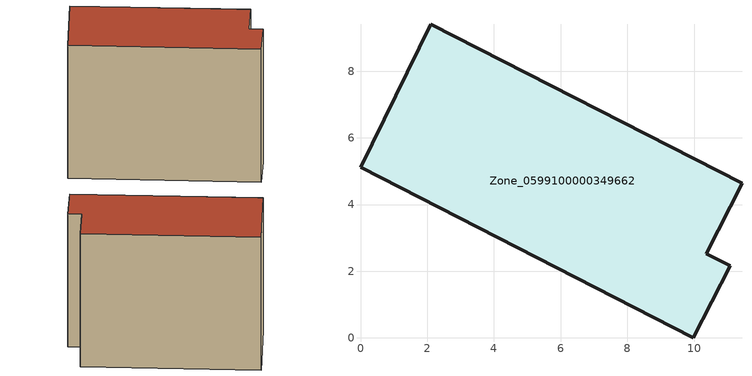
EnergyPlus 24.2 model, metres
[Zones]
Zone_0599100000349662
 floor ground (C_G): 0,5.11 2.11,9.41 11.44,4.64 10.36,2.53 11.08,2.16 9.97,0 z3.71
 wall outside (C_F): 11.08,2.16 10.36,2.53 11.44,4.64 2.11,9.41 0,5.11 9.97,0 11.08,2.16 z3.71:12.44
 roof outside (C_R): 0,5.11 9.97,0 11.08,2.16 10.36,2.53 11.44,4.64 2.11,9.41 z12.44
[BUILDING]
Pand.0599100000349662: North Axis=0; Terrain=City; Loads Convergence Tolerance Value=0.04; Temperature Convergence Tolerance Value=0.4; Solar Distribution=FullExterior; Maximum Number of Warmup Days=25; Minimum Number of Warmup Days=1
[Site:Location]
Rotterdam.The.Hague.AP_ZH_NLD Design_Conditions: Latitude=51.96; Longitude=4.45; Time Zone=1; Elevation=-4.5
[SITE:GROUNDTEMPERATURE:BUILDINGSURFACE]
18, 18, 18, 18, 18, 18, 18, 18, 18, 18, 18, 18
[MATERIAL] Thermal Absorptance=0.9; Solar Absorptance=0.7; Visible Absorptance=0.7
Name | Roughness | Thickness | Conductivity | Density | Specific Heat
G.TI.1992-2005 | MediumSmooth | 0.15 | 0.06 | 540 | 1210
F.TI.1992-2005 | Rough | 0.3 | 0.12 | 1920 | 840
R.TI.1992-2005 | MediumRough | 0.2 | 0.08 | 1500 | 1000
[CONSTRUCTION]
C_G: G.TI.1992-2005
C_F: F.TI.1992-2005
C_R: R.TI.1992-2005
[ZONE]
Zone_0599100000349662: Type=1; Multiplier=1; Ceiling Height=Autocalculate; Volume=Autocalculate; Floor Area=autocalculate; Part of Total Floor Area=Yes
[ZONEINFILTRATION:DESIGNFLOWRATE]
Infil_Zone_0599100000349662: Zone or ZoneList or Space or SpaceList=Zone_0599100000349662; Schedule=AlwaysOn; Design Flow Rate Calculation Method=Flow/Area; Flow Rate per Floor Area=0.0015; Constant Term Coefficient=1; Temperature Term Coefficient=0; Velocity Term Coefficient=0; Velocity Squared Term Coefficient=0
[HVACTEMPLATE:ZONE:IDEALLOADSAIRSYSTEM]
Zone_0599100000349662: Maximum Heating Supply Air Temperature=50; Minimum Cooling Supply Air Temperature=13; Maximum Heating Supply Air Humidity Ratio=0.0156; Minimum Cooling Supply Air Humidity Ratio=0.0077; Heating Limit=NoLimit; Cooling Limit=NoLimit; Dehumidification Control Type=ConstantSensibleHeatRatio; Cooling Sensible Heat Ratio=0.7; Dehumidification Setpoint=60; Humidification Control Type=None; Humidification Setpoint=30; Outdoor Air Method=None; Outdoor Air Flow Rate per Person=0.00944; Outdoor Air Flow Rate per Zone Floor Area=0; Outdoor Air Flow Rate per Zone=0; Demand Controlled Ventilation Type=None; Outdoor Air Economizer Type=NoEconomizer; Heat Recovery Type=None; Sensible Heat Recovery Effectiveness=0.7; Latent Heat Recovery Effectiveness=0.65
[ZONECONTROL:THERMOSTAT]
ThermostatControl_Zone_0599100000349662: Zone or ZoneList=Zone_0599100000349662; Control Type Schedule=DualSetpointControlType; Control 1=Thermostat_Zone_0599100000349662; Temperature Difference Between Cutout And Setpoint=0
[THERMOSTATSETPOINT:DUALSETPOINT]
Thermostat_Zone_0599100000349662: Heating Setpoint Temperature Schedule=HeatingSetpoint_Zone_0599100000349662; Cooling Setpoint Temperature Schedule=CoolingSetpoint_Zone_0599100000349662
[SCHEDULE:COMPACT]
HeatingSetpoint_Zone_0599100000349662: Through: 12/31, For: AllDays, Until: 24:00, 21
CoolingSetpoint_Zone_0599100000349662: Through: 12/31, For: AllDays, Until: 24:00, 24
DualSetpointControlType: Through: 12/31, For: AllDays, Until: 24:00, 4
AlwaysOn: Through: 12/31, For: AllDays, Until: 24:00, 1
